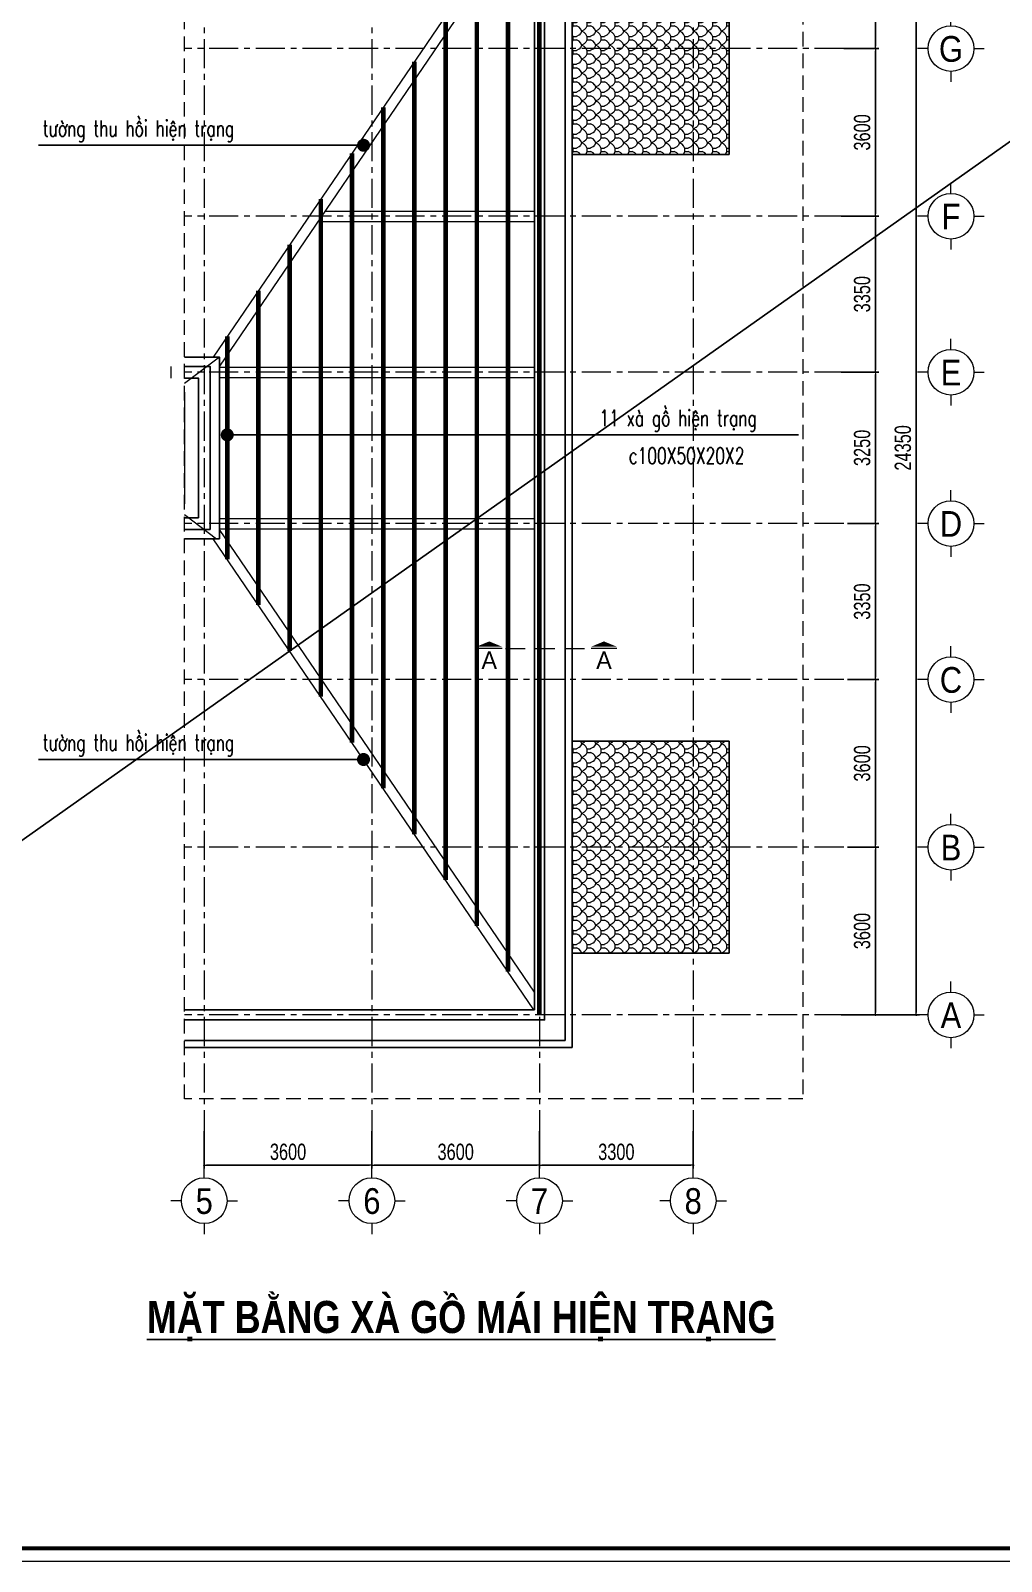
# Model space of a CAD drawing. Header units: millimetres. Extents: x -519517 to -431282, y -372679 to 113618.
# Drawn here: x -467998 to -447151, y -207859 to -174988 of the extents above; entities that cross this region are included whole.
import ezdxf
from ezdxf.enums import TextEntityAlignment as Align

# ---------------------------------------------------------------- set-up
doc = ezdxf.new("R2010")
doc.units = ezdxf.units.MM
doc.header["$LTSCALE"] = 5
for name, pattern in [('CENTER2', [28.575, 19.05, -3.175, 3.175, -3.175]), ('CENTERX2', [4, 2.5, -0.5, 0.5, -0.5]), ('DASHDOT', [1, 0.5, -0.25, 0, -0.25]), ('HIDDEN', [0.375, 0.25, -0.125])]:
    doc.linetypes.add(name, pattern=pattern)
doc.layers.get('0').update_dxf_attribs({"linetype": 'CENTER2'})
doc.layers.add('KCS_Plotter', color=11, linetype='Continuous', plot=False)
for name, color, linetype, lineweight in [('Khungten_LCDI', 7, 'Continuous', 25), ('LC Dim', 8, 'Continuous', 18), ('LC Hatch', 252, 'Continuous', 9), ('LC ISO', 153, 'Continuous', 13), ('LC Khac', 4, 'Continuous', 9), ('LC MANH DUT', 35, 'HIDDEN', 5), ('LC Net dam 1', 30, 'Continuous', 30), ('LC Net khuat', 4, 'HIDDEN', 13), ('LC Net manh', 9, 'Continuous', 5), ('LC Net thay', 7, 'Continuous', 25), ('LC Net truc', 79, 'DASHDOT', 13), ('LC Text1', 3, 'Continuous', 20), ('LC Text2', 7, 'Continuous', 25)]:
    doc.layers.add(name, color=color, linetype=linetype, lineweight=lineweight)
doc.styles.add('HOATBIF', font='hoatbif.shx', dxfattribs={"width": 0.75})
doc.styles.add('Khungten', font='VHAVAN.TTF', dxfattribs={"width": 0.9, "height": 5000})
doc.styles.add('LC 1', font='VHAVANB.TTF')
doc.styles.add('LC 3', font='vnsimli.shx', dxfattribs={"width": 0.75})
doc.styles.add('LC3', font='VHARIALB.TTF', dxfattribs={"width": 0.8})
doc.styles.add('Title', font='VHBLACK.TTF')
doc.dimstyles.new('Copy of 1-110', dxfattribs={"dimscale": 110, "dimtxt": 2.5, "dimasz": 0.35, "dimexe": 0.5, "dimexo": 0, "dimgap": 0.8, "dimtad": 1, "dimdec": 0, "dimzin": 0, "dimdsep": 46, "dimtxsty": 'HOATBIF', "dimblk1": 'DOT', "dimblk2": 'DOT', "dimsah": 1, "dimcen": -1, "dimdle": 1, "dimclrd": 256, "dimclre": 256, "dimclrt": 4, "dimadec": 3, "dimazin": 2, "dimtfac": 0.333333, "dimtdec": 0, "dimtix": 1, "dimtmove": 2, "dimatfit": 3, "dimldrblk": 'DOT', "dimfxl": 1, "dimtvp": 0.833333, "dimtolj": 1, "dimtzin": 0, "dimarcsym": 0})
pattern_1 = [(116.56505, (-388846.73, 507982.15), (-299.99982, 6e-06), [63.167, -607.6535]), (116.56505, (-388846.73, 507682.15), (-299.99982, 6e-06), [63.167, -607.6535]), (153.43495, (-388908.96, 508072.63), (-299.999824, -6e-06), [60.3815, -610.439]), (153.43495, (-388908.96, 507772.63), (-299.999824, -6e-06), [60.3815, -610.439]), (135, (-388874.98, 507738.65), (-299.99995, 1e-13), [48.057, -376.207]), (225, (-388874.98, 507563.1), (-299.99995, 1e-13), [48.057, -376.207]), (90, (-388846.73, 507619.6), (-300, 9e-14), [62.5425, -237.4575]), (206.56505, (-388908.96, 507829.13), (-299.999824, 6e-06), [60.3815, -610.439]), (206.56505, (-388908.96, 507529.13), (-299.999824, 6e-06), [60.3815, -610.439]), (243.43495, (-388846.73, 507919.6), (-299.99982, -6e-06), [63.167, -607.6535]), (243.43495, (-388846.73, 507619.6), (-299.99982, -6e-06), [63.167, -607.6535]), (360, (-389146.73, 507688.38), (1e-13, 300), [68.771, -231.229]), (225, (-388987.48, 507750.6), (-299.99995, 1e-13), [48.057, -376.207]), (243.43495, (-388962.97, 508099.63), (-299.99982, -6e-06), [54.81, -616.01]), (243.43495, (-388962.97, 507799.63), (-299.99982, -6e-06), [54.81, -616.01]), (206.56505, (-389021.46, 508016.63), (-299.999824, 6e-06), [63.167, -607.6535]), (206.56505, (-389021.46, 507716.63), (-299.999824, 6e-06), [63.167, -607.6535]), (153.43495, (-389021.46, 507885.13), (-299.999824, -6e-06), [63.167, -607.6535]), (153.43495, (-389021.46, 507585.13), (-299.999824, -6e-06), [63.167, -607.6535]), (135, (-388987.48, 507551.15), (-299.99995, 1e-13), [48.057, -376.207]), (360, (-389146.73, 507613.38), (1e-13, 300), [68.771, -231.229]), (116.56505, (-388962.97, 507802.12), (-299.99982, 6e-06), [54.81, -616.01]), (116.56505, (-388962.97, 507502.12), (-299.99982, 6e-06), [54.81, -616.01])]

# ---------------------------------------------------------------- blocks, each defined once
blk = doc.blocks.new('lcdi fix')
at = {"layer": 'Defpoints', "lineweight": 0}
blk.add_lwpolyline([(-1200, -14850), (-1200, 14850), (40800, 14850), (40800, -14850)], close=True, dxfattribs=at)
at = {"layer": 'Khungten_LCDI', "color": 5, "lineweight": 60}
blk.add_lwpolyline([(0, -14650), (0, 14650), (40600, 14650), (40600, -14650)], close=True, dxfattribs=at)
at = {"color": 7, "style": 'Khungten', "width": 0.8}
for tag, p in [('REVISION', (39499, -10746)), ('NGAYHT', (39546, -11609))]:
    blk.add_attdef(tag, text='', height=200, dxfattribs=at).set_placement(p, align=Align.CENTER)
at = {"layer": 'LC Text1', "style": 'Title', "width": 3.882085}
for tag, p, p2 in [('TENBANVE1', (36913, -8886), (40339, -8886)), ('TENBANVE2', (36913, -9562), (40339, -9562))]:
    blk.add_attdef(tag, text='', height=250, dxfattribs=at).set_placement(p, p2, align=Align.FIT)
at = {"layer": 'LC Text1', "style": 'Title', "width": 0.7}
blk.add_attdef('SOBANVE', text='', height=250, dxfattribs=at).set_placement((39562, -13896), align=Align.CENTER)
blk = doc.blocks.new('DOT')
at = {"color": 0, "linetype": 'ByBlock'}
blk.add_line((-0.5, 0), (-1, 0), dxfattribs=at)
at = {"color": 0, "linetype": 'ByBlock', "const_width": 0.5}
blk.add_lwpolyline([(-0.25, 0, 1), (0.25, 0, 1)], format="xyb", close=True, dxfattribs=at)
blk = doc.blocks.new('*D334')
at = {"layer": 'Defpoints', "color": 0, "transparency": 16777216}
for p in [(-450538, -171773), (-450538, -175373), (-449854, -175373)]:
    blk.add_point(p, dxfattribs=at)
at = {"layer": 'LC Dim', "lineweight": -2, "transparency": 16777216}
for p, q in [((-450538, -171773), (-449784, -171773)), ((-449854, -171822), (-449854, -175324)), ((-450538, -175373), (-449784, -175373))]:
    blk.add_line(p, q, dxfattribs=at)
at = {"layer": 'LC Dim', "lineweight": -2, "transparency": 16777216, "xscale": 49, "yscale": 49, "zscale": 49}
for p, rotation in [((-449854, -171773), 90), ((-449854, -175373), 270)]:
    blk.add_blockref('DOT', p, dxfattribs=dict(at, rotation=rotation))
at = {"layer": 'LC Dim', "color": 4, "transparency": 16777216, "insert": (-450141, -173573), "char_height": 350, "attachment_point": 5, "rotation": 90, "style": 'HOATBIF'}
blk.add_mtext('\\A1;3600', dxfattribs=at)
blk = doc.blocks.new('_Dot')
at = {"color": 0, "linetype": 'ByBlock', "lineweight": -2}
blk.add_line((-0.5, 0), (-1, 0), dxfattribs=at)
at = {"color": 0, "linetype": 'ByBlock', "const_width": 0.5}
blk.add_lwpolyline([(-0.25, 0, 1), (0.25, 0, 1)], format="xyb", close=True, dxfattribs=at)
blk = doc.blocks.new('*D335')
at = {"layer": 'Defpoints', "color": 0, "transparency": 16777216}
for p in [(-450538, -175373), (-450593, -178973), (-449854, -178973)]:
    blk.add_point(p, dxfattribs=at)
at = {"layer": 'LC Dim', "lineweight": -2, "transparency": 16777216}
for p, q in [((-450538, -175373), (-449784, -175373)), ((-449854, -175422), (-449854, -178924)), ((-450593, -178973), (-449784, -178973))]:
    blk.add_line(p, q, dxfattribs=at)
at = {"layer": 'LC Dim', "lineweight": -2, "transparency": 16777216, "xscale": 49, "yscale": 49, "zscale": 49}
for p, rotation in [((-449854, -175373), 90), ((-449854, -178973), 270)]:
    blk.add_blockref('DOT', p, dxfattribs=dict(at, rotation=rotation))
at = {"layer": 'LC Dim', "color": 4, "transparency": 16777216, "insert": (-450141, -177173), "char_height": 350, "attachment_point": 5, "rotation": 90, "style": 'HOATBIF'}
blk.add_mtext('\\A1;3600', dxfattribs=at)
blk = doc.blocks.new('*D336')
at = {"layer": 'Defpoints', "color": 0, "transparency": 16777216}
for p in [(-450593, -178973), (-450593, -182323), (-449854, -182323)]:
    blk.add_point(p, dxfattribs=at)
at = {"layer": 'LC Dim', "lineweight": -2, "transparency": 16777216}
for p, q in [((-450593, -178973), (-449784, -178973)), ((-449854, -179022), (-449854, -182274)), ((-450593, -182323), (-449784, -182323))]:
    blk.add_line(p, q, dxfattribs=at)
at = {"layer": 'LC Dim', "lineweight": -2, "transparency": 16777216, "xscale": 49, "yscale": 49, "zscale": 49}
for p, rotation in [((-449854, -178973), 90), ((-449854, -182323), 270)]:
    blk.add_blockref('DOT', p, dxfattribs=dict(at, rotation=rotation))
at = {"layer": 'LC Dim', "color": 4, "transparency": 16777216, "insert": (-450141, -180648), "char_height": 350, "attachment_point": 5, "rotation": 90, "style": 'HOATBIF'}
blk.add_mtext('\\A1;3350', dxfattribs=at)
blk = doc.blocks.new('*D337')
at = {"layer": 'Defpoints', "color": 0, "transparency": 16777216}
for p in [(-450593, -182323), (-450456, -185573), (-449854, -185573)]:
    blk.add_point(p, dxfattribs=at)
at = {"layer": 'LC Dim', "lineweight": -2, "transparency": 16777216}
for p, q in [((-450593, -182323), (-449784, -182323)), ((-449854, -182372), (-449854, -185524)), ((-450456, -185573), (-449784, -185573))]:
    blk.add_line(p, q, dxfattribs=at)
at = {"layer": 'LC Dim', "lineweight": -2, "transparency": 16777216, "xscale": 49, "yscale": 49, "zscale": 49}
for p, rotation in [((-449854, -182323), 90), ((-449854, -185573), 270)]:
    blk.add_blockref('DOT', p, dxfattribs=dict(at, rotation=rotation))
at = {"layer": 'LC Dim', "color": 4, "transparency": 16777216, "insert": (-450141, -183948), "char_height": 350, "attachment_point": 5, "rotation": 90, "style": 'HOATBIF'}
blk.add_mtext('\\A1;3250', dxfattribs=at)
blk = doc.blocks.new('*D338')
at = {"layer": 'Defpoints', "color": 0, "transparency": 16777216}
for p in [(-450456, -185573), (-450456, -188923), (-449854, -188923)]:
    blk.add_point(p, dxfattribs=at)
at = {"layer": 'LC Dim', "lineweight": -2, "transparency": 16777216}
for p, q in [((-450456, -185573), (-449784, -185573)), ((-449854, -185622), (-449854, -188874)), ((-450456, -188923), (-449784, -188923))]:
    blk.add_line(p, q, dxfattribs=at)
at = {"layer": 'LC Dim', "lineweight": -2, "transparency": 16777216, "xscale": 49, "yscale": 49, "zscale": 49}
for p, rotation in [((-449854, -185573), 90), ((-449854, -188923), 270)]:
    blk.add_blockref('DOT', p, dxfattribs=dict(at, rotation=rotation))
at = {"layer": 'LC Dim', "color": 4, "transparency": 16777216, "insert": (-450141, -187248), "char_height": 350, "attachment_point": 5, "rotation": 90, "style": 'HOATBIF'}
blk.add_mtext('\\A1;3350', dxfattribs=at)
blk = doc.blocks.new('*D339')
at = {"layer": 'Defpoints', "color": 0, "transparency": 16777216}
for p in [(-450456, -188923), (-450456, -192523), (-449854, -192523)]:
    blk.add_point(p, dxfattribs=at)
at = {"layer": 'LC Dim', "lineweight": -2, "transparency": 16777216}
for p, q in [((-450456, -188923), (-449784, -188923)), ((-449854, -188972), (-449854, -192474)), ((-450456, -192523), (-449784, -192523))]:
    blk.add_line(p, q, dxfattribs=at)
at = {"layer": 'LC Dim', "lineweight": -2, "transparency": 16777216, "xscale": 49, "yscale": 49, "zscale": 49}
for p, rotation in [((-449854, -188923), 90), ((-449854, -192523), 270)]:
    blk.add_blockref('DOT', p, dxfattribs=dict(at, rotation=rotation))
at = {"layer": 'LC Dim', "color": 4, "transparency": 16777216, "insert": (-450141, -190723), "char_height": 350, "attachment_point": 5, "rotation": 90, "style": 'HOATBIF'}
blk.add_mtext('\\A1;3600', dxfattribs=at)
blk = doc.blocks.new('*D340')
at = {"layer": 'Defpoints', "color": 0, "transparency": 16777216}
for p in [(-450456, -192523), (-450456, -196123), (-449854, -196123)]:
    blk.add_point(p, dxfattribs=at)
at = {"layer": 'LC Dim', "lineweight": -2, "transparency": 16777216}
for p, q in [((-450456, -192523), (-449784, -192523)), ((-449854, -192572), (-449854, -196074)), ((-450456, -196123), (-449784, -196123))]:
    blk.add_line(p, q, dxfattribs=at)
at = {"layer": 'LC Dim', "lineweight": -2, "transparency": 16777216, "xscale": 49, "yscale": 49, "zscale": 49}
for p, rotation in [((-449854, -192523), 90), ((-449854, -196123), 270)]:
    blk.add_blockref('DOT', p, dxfattribs=dict(at, rotation=rotation))
at = {"layer": 'LC Dim', "color": 4, "transparency": 16777216, "insert": (-450141, -194323), "char_height": 350, "attachment_point": 5, "rotation": 90, "style": 'HOATBIF'}
blk.add_mtext('\\A1;3600', dxfattribs=at)
blk = doc.blocks.new('*D341')
at = {"layer": 'Defpoints', "color": 0, "transparency": 16777216}
for p in [(-450593, -171773), (-450593, -196123), (-448979, -196123)]:
    blk.add_point(p, dxfattribs=at)
at = {"layer": 'LC Dim', "lineweight": -2, "transparency": 16777216}
for p, q in [((-450593, -171773), (-448909, -171773)), ((-448979, -171822), (-448979, -196074)), ((-450593, -196123), (-448909, -196123))]:
    blk.add_line(p, q, dxfattribs=at)
at = {"layer": 'LC Dim', "lineweight": -2, "transparency": 16777216, "xscale": 49, "yscale": 49, "zscale": 49}
for p, rotation in [((-448979, -171773), 90), ((-448979, -196123), 270)]:
    blk.add_blockref('DOT', p, dxfattribs=dict(at, rotation=rotation))
at = {"layer": 'LC Dim', "color": 4, "transparency": 16777216, "insert": (-449266, -183948), "char_height": 350, "attachment_point": 5, "rotation": 90, "style": 'HOATBIF'}
blk.add_mtext('\\A1;24350', dxfattribs=at)
blk = doc.blocks.new('TTRUC')
at = {"layer": 'LC ISO'}
for p, q in [((0, 6.95), (0, 10.13)), ((-6.95, 0), (-10.13, 0)), ((6.95, 0), (10.13, 0)), ((0, -6.95), (0, -10.13))]:
    blk.add_line(p, q, dxfattribs=at)
at = {"layer": 'LC Net manh'}
blk.add_circle((0, 0), 6.95, dxfattribs=at)
blk = doc.blocks.new('*D331')
at = {"layer": 'Defpoints', "color": 0, "transparency": 16777216}
for p in [(-464270, -198623), (-460670, -198623), (-460670, -199353)]:
    blk.add_point(p, dxfattribs=at)
at = {"layer": 'LC Dim', "lineweight": -2, "transparency": 16777216}
for p, q in [((-464270, -198623), (-464270, -199423)), ((-460670, -198623), (-460670, -199423)), ((-464221, -199353), (-460719, -199353))]:
    blk.add_line(p, q, dxfattribs=at)
at = {"layer": 'LC Dim', "lineweight": -2, "transparency": 16777216, "xscale": 49, "yscale": 49, "zscale": 49, "rotation": 180}
blk.add_blockref('DOT', (-464270, -199353), dxfattribs=at)
at = {"layer": 'LC Dim', "lineweight": -2, "transparency": 16777216, "xscale": 49, "yscale": 49, "zscale": 49}
blk.add_blockref('DOT', (-460670, -199353), dxfattribs=at)
at = {"layer": 'LC Dim', "color": 4, "transparency": 16777216, "insert": (-462470, -199066), "char_height": 350, "attachment_point": 5, "style": 'HOATBIF'}
blk.add_mtext('\\A1;3600', dxfattribs=at)
blk = doc.blocks.new('*D332')
at = {"layer": 'Defpoints', "color": 0, "transparency": 16777216}
for p in [(-460670, -198623), (-457070, -198623), (-457070, -199353)]:
    blk.add_point(p, dxfattribs=at)
at = {"layer": 'LC Dim', "lineweight": -2, "transparency": 16777216}
for p, q in [((-460670, -198623), (-460670, -199423)), ((-457070, -198623), (-457070, -199423)), ((-460621, -199353), (-457119, -199353))]:
    blk.add_line(p, q, dxfattribs=at)
at = {"layer": 'LC Dim', "lineweight": -2, "transparency": 16777216, "xscale": 49, "yscale": 49, "zscale": 49, "rotation": 180}
blk.add_blockref('DOT', (-460670, -199353), dxfattribs=at)
at = {"layer": 'LC Dim', "lineweight": -2, "transparency": 16777216, "xscale": 49, "yscale": 49, "zscale": 49}
blk.add_blockref('DOT', (-457070, -199353), dxfattribs=at)
at = {"layer": 'LC Dim', "color": 4, "transparency": 16777216, "insert": (-458870, -199066), "char_height": 350, "attachment_point": 5, "style": 'HOATBIF'}
blk.add_mtext('\\A1;3600', dxfattribs=at)
blk = doc.blocks.new('*D333')
at = {"layer": 'Defpoints', "color": 0, "transparency": 16777216}
for p in [(-457070, -198623), (-453770, -198623), (-453770, -199353)]:
    blk.add_point(p, dxfattribs=at)
at = {"layer": 'LC Dim', "lineweight": -2, "transparency": 16777216}
for p, q in [((-457070, -198623), (-457070, -199423)), ((-453770, -198623), (-453770, -199423)), ((-457021, -199353), (-453819, -199353))]:
    blk.add_line(p, q, dxfattribs=at)
at = {"layer": 'LC Dim', "lineweight": -2, "transparency": 16777216, "xscale": 49, "yscale": 49, "zscale": 49, "rotation": 180}
blk.add_blockref('DOT', (-457070, -199353), dxfattribs=at)
at = {"layer": 'LC Dim', "lineweight": -2, "transparency": 16777216, "xscale": 49, "yscale": 49, "zscale": 49}
blk.add_blockref('DOT', (-453770, -199353), dxfattribs=at)
at = {"layer": 'LC Dim', "color": 4, "transparency": 16777216, "insert": (-455420, -199066), "char_height": 350, "attachment_point": 5, "style": 'HOATBIF'}
blk.add_mtext('\\A1;3300', dxfattribs=at)
blk = doc.blocks.new('TIEUDE1')
at = {"layer": 'LC Text2', "color": 7, "style": 'LC 1'}
blk.add_attdef('TIªU§Ò', text='', height=5, dxfattribs=at).set_placement((0, 0), align=Align.BOTTOM_CENTER)
blk.add_attdef('TL', text='', height=3, dxfattribs=at).set_placement((0, -2), align=Align.TOP_CENTER)
blk = doc.blocks.new('*U342')
at = {"layer": 'LC Khac', "color": 1, "ltscale": 2}
for p, q in [((0, 0), (-485, 0)), ((2176, 0), (1691, 0))]:
    blk.add_line(p, q, dxfattribs=at)
for points in [[(-243, -134, 0, 471, 0), (-243, -37, 275, 275, 0)], [(1933, -134, 0, 471, 0), (1933, -37, 275, 275, 0)]]:
    blk.add_lwpolyline(points, format="xyseb", dxfattribs=at)
at = {"layer": 'LC MANH DUT', "ltscale": 300}
blk.add_line((66, 0), (1638, 0), dxfattribs=at)
at = {"ltscale": 2, "style": 'LC 1'}
for p in [(-243, 222), (1933, 222)]:
    blk.add_attdef('LC', text='', height=330, dxfattribs=at).set_placement(p, align=Align.MIDDLE_CENTER)

msp = doc.modelspace()

# ---------------------------------------------------------------- hatches: boundary and pattern name
at = {"layer": 'LC Hatch'}
h = msp.add_hatch(dxfattribs=at)
h.set_pattern_fill('MISC02', color=256, scale=50, angle=90, style=0, pattern_type=2)
h.set_pattern_definition(pattern_1)
h.paths.add_polyline_path([(-456369.7, -173098.1), (-453769.7, -173098.1), (-453769.7, -175373.1), (-456369.7, -175373.1)])
h.paths.add_polyline_path([(-453769.7, -175373.1), (-453769.7, -177648.1), (-456369.7, -177648.1), (-456369.7, -175373.1)])
h.paths.add_polyline_path([(-452994.7, -177648.1), (-453769.7, -177648.1), (-453769.7, -175373.1), (-452994.7, -175373.1)])
h.paths.add_polyline_path([(-453769.7, -173098.1), (-452994.7, -173098.1), (-452994.7, -175373.1), (-453769.7, -175373.1)])
h = msp.add_hatch(dxfattribs=at)
h.set_pattern_fill('MISC02', color=256, scale=50, angle=90, style=0, pattern_type=2)
h.set_pattern_definition(pattern_1)
h.paths.add_polyline_path([(-456369.7, -190248.1), (-453769.7, -190248.1), (-453769.7, -192523.1), (-456369.7, -192523.1)])
h.paths.add_polyline_path([(-453769.7, -192523.1), (-453769.7, -194798.1), (-456369.7, -194798.1), (-456369.7, -192523.1)])
h.paths.add_polyline_path([(-452994.7, -194798.1), (-453769.7, -194798.1), (-453769.7, -192523.1), (-452994.7, -192523.1)])
h.paths.add_polyline_path([(-453769.7, -190248.1), (-452994.7, -190248.1), (-452994.7, -192523.1), (-453769.7, -192523.1)])

# ---------------------------------------------------------------- linework, layer by layer
at = {"layer": 'KCS_Plotter'}
msp.add_line((-490081.8, -207858.6), (-431281.8, -166278.6), dxfattribs=at)
at = {"layer": 'LC ISO'}
for p, q in [((-457189.9, -171883.1), (-464077.8, -181998.1)), ((-457179.7, -172258.9), (-463944.7, -182193.5)), ((-461826.6, -179083.1), (-457179.7, -179083.1)), ((-461676.8, -178863.1), (-457179.7, -178863.1)), ((-463944.7, -181998.1), (-464694.7, -182562)), ((-464985.7, -182198.1), (-464985.7, -182448.1)), ((-463944.7, -182213.1), (-457179.7, -182213.1)), ((-463944.7, -182433.1), (-457179.7, -182433.1)), ((-464394.7, -182448.1), (-464694.7, -182448.1)), ((-464394.7, -185448.1), (-464394.7, -182448.1)), ((-464694.7, -185375.5), (-464008.2, -185898.1)), ((-464394.7, -185448.1), (-464694.7, -185448.1)), ((-463944.7, -185463.1), (-457179.7, -185463.1)), ((-463944.7, -185683.1), (-457179.7, -185683.1)), ((-457179.7, -195637.2), (-463944.7, -185702.6)), ((-457189.9, -196013.1), (-464077.8, -185898.1))]:
    msp.add_line(p, q, dxfattribs=at)
msp.add_lwpolyline([(-464694.7, -182748.1), (-464694.7, -185148.1)], dxfattribs=at)
at = {"layer": 'LC Net dam 1', "const_width": 100}
for points in [[(-457076, -171773.1), (-457076, -196123.1)], [(-457746, -172699.7), (-457746, -195196.4)], [(-458416, -173683.6), (-458416, -194212.5)], [(-459086, -174667.5), (-459086, -193228.6)], [(-459756, -175651.5), (-459756, -192244.7)], [(-460426, -176635.4), (-460426, -191260.8)], [(-461096, -177619.3), (-461096, -190276.8)], [(-461766, -178603.2), (-461766, -189292.9)], [(-462436, -179587.1), (-462436, -188309)], [(-463106, -180571), (-463106, -187325.1)], [(-463776, -181555), (-463776, -186341.2)]]:
    msp.add_lwpolyline(points, dxfattribs=at)
at = {"layer": 'LC Net khuat', "ltscale": 250}
msp.add_lwpolyline([(-464694.7, -170325.2), (-451413.2, -170325.2), (-451413.2, -197927.6), (-464694.7, -197927.6)], close=True, dxfattribs=at)
at = {"layer": 'LC Net thay'}
for p, q in [((-452994.7, -173098.1), (-452994.7, -177648.1)), ((-452994.7, -177648.1), (-456369.7, -177648.1)), ((-452994.7, -190248.1), (-456369.7, -190248.1)), ((-452994.7, -190248.1), (-452994.7, -194798.1)), ((-452994.7, -194798.1), (-456369.7, -194798.1))]:
    msp.add_line(p, q, dxfattribs=at)
for points in [[(-464694.7, -171073.1), (-456369.7, -171073.1), (-456369.7, -196823.1), (-464694.7, -196823.1)], [(-464694.7, -171223.1), (-456519.7, -171223.1), (-456519.7, -196673.1), (-464694.7, -196673.1)], [(-464694.7, -171663.1), (-456959.7, -171663.1), (-456959.7, -196233.1), (-464694.7, -196233.1)], [(-464694.7, -171883.1), (-457179.7, -171883.1), (-457179.7, -196013.1), (-464694.7, -196013.1)], [(-464694.7, -181998.1), (-463944.7, -181998.1), (-463944.7, -185898.1), (-464694.7, -185898.1)], [(-464694.7, -182198.1), (-464144.7, -182198.1), (-464144.7, -185698.1), (-464694.7, -185698.1)], [(-464694.7, -182448.1), (-464394.7, -182448.1), (-464394.7, -185448.1), (-464694.7, -185448.1)]]:
    msp.add_lwpolyline(points, dxfattribs=at)
at = {"layer": 'LC Net truc', "linetype": 'CENTERX2', "ltscale": 50}
for p, q in [((-464269.7, -169168.2), (-464269.7, -198622.6)), ((-460669.7, -169168.2), (-460669.7, -198622.6)), ((-457069.7, -169168.2), (-457069.7, -198622.6)), ((-453769.7, -169168.2), (-453769.7, -198622.6)), ((-450537.8, -175373.1), (-464694.7, -175373.1)), ((-450537.8, -178973.1), (-464694.7, -178973.1)), ((-450537.8, -182323.1), (-464694.7, -182323.1)), ((-450537.8, -185573.1), (-464694.7, -185573.1)), ((-450537.8, -188923.1), (-464694.7, -188923.1)), ((-450537.8, -192523.1), (-464694.7, -192523.1)), ((-450537.8, -196123.1), (-464694.7, -196123.1))]:
    msp.add_line(p, q, dxfattribs=at)

# ---------------------------------------------------------------- block references
ref = msp.add_blockref('*U342', (-457874.8, -188255.3), dxfattribs=dict(xscale=-1.132328886071711, yscale=1.132328886071711, zscale=1.132328886071711, rotation=180))
ref.add_attrib('LC', 'a', dxfattribs={"ltscale": 2, "height": 373.7, "style": 'LC 1'}).set_placement((-455685.6, -188506.9), align=Align.MIDDLE_CENTER)
ref.add_attrib('LC', 'a', dxfattribs={"ltscale": 2, "height": 373.7, "style": 'LC 1'}).set_placement((-458149.6, -188506.9), align=Align.MIDDLE_CENTER)
at = {"layer": 'LC ISO', "xscale": 70.63098313741592, "yscale": 70.63098313741592, "zscale": 70.63098313741592}
for p in [(-448234.2, -175373.1), (-448234.2, -178973.1), (-448234.2, -182323.1), (-448234.2, -185573.1), (-448234.2, -188923.1), (-448234.2, -192523.1), (-448234.2, -196123.1), (-464269.7, -200113.4), (-460669.7, -200113.4), (-457069.7, -200113.4), (-453769.7, -200113.4)]:
    msp.add_blockref('TTRUC', p, dxfattribs=at)
at = {"layer": 'LC Net thay', "xscale": 1.400000036310157, "yscale": 1.400000036310157, "zscale": 1.400000036310157}
msp.add_blockref('lcdi fix', (-488401.8, -187068.6), dxfattribs=at)
at = {"layer": 'LC Text2'}
ref = msp.add_blockref('TIEUDE1', (-458753.1, -203162.9), dxfattribs=dict(at, xscale=140.1625041181867, yscale=140.1625041181867, zscale=140.1625041181867))
ref.add_attrib('TIªU§Ò', '%%UmÆt b»ng xµ gå m¸i hiÖn tr¹ng', dxfattribs={"color": 7, "height": 690.218, "style": 'LC3', "width": 0.8}).set_placement((-458753.1, -203162.9), align=Align.BOTTOM_CENTER)

# ---------------------------------------------------------------- texts
at = {"layer": 'LC Text1', "ltscale": 0.2, "style": 'LC 1', "width": 0.9}
for s, p in [('g', (-448234.2, -175823)), ('f', (-448234.2, -179423)), ('e', (-448234.2, -182773)), ('d', (-448234.2, -186023)), ('c', (-448234.2, -189373)), ('b', (-448234.2, -192973)), ('a', (-448234.2, -196573)), ('5', (-464269.7, -200563.3)), ('6', (-460669.7, -200563.3)), ('7', (-457069.7, -200563.3)), ('8', (-453769.7, -200563.3))]:
    msp.add_text(s, height=553, dxfattribs=at).set_placement(p, align=Align.BOTTOM_CENTER)
at = {"layer": 'LC Text1', "color": 3, "style": 'LC 3', "width": 0.7}
for s, p in [('t\xadêng thu håi hiÖn tr¹ng', (-467735.1, -177262.7)), ('11 xµ gå hiÖn tr¹ng', (-455783, -183481.1)), ('c100X50X20X2', (-455151, -184289.3)), ('t\xadêng thu håi hiÖn tr¹ng', (-467735.1, -190451.7))]:
    msp.add_text(s, height=347.625, dxfattribs=at).set_placement(p)

# ---------------------------------------------------------------- dimensions: what is measured, and where the dimension line sits
at = {"layer": 'LC Dim'}
for base, p1, p2, picture, middle in [((-448979.3, -196123.1), (-450592.9, -171773.1), (-450592.9, -196123.1), '*D341', (-449266.3, -183948.1)), ((-449854.3, -175373.1), (-450537.8, -171773.1), (-450537.8, -175373.1), '*D334', (-450141.3, -173573.1)), ((-449854.3, -178973.1), (-450537.8, -175373.1), (-450592.9, -178973.1), '*D335', (-450141.3, -177173.1)), ((-449854.3, -182323.1), (-450592.9, -178973.1), (-450592.9, -182323.1), '*D336', (-450141.3, -180648.1)), ((-449854.3, -185573.1), (-450592.9, -182323.1), (-450456.2, -185573.1), '*D337', (-450141.3, -183948.1)), ((-449854.3, -188923.1), (-450456.2, -185573.1), (-450456.2, -188923.1), '*D338', (-450141.3, -187248.1)), ((-449854.3, -192523.1), (-450456.2, -188923.1), (-450456.2, -192523.1), '*D339', (-450141.3, -190723.1)), ((-449854.3, -196123.1), (-450456.2, -192523.1), (-450456.2, -196123.1), '*D340', (-450141.3, -194323.1))]:
    dim = msp.add_linear_dim(base=base, p1=p1, p2=p2, angle=270, dimstyle='Copy of 1-110', override={"dimscale": 140}, dxfattribs=at)
    dim.commit()
    dim.dimension.update_dxf_attribs({"geometry": picture, "text_midpoint": middle})
for base, p1, p2, picture, middle in [((-460669.7, -199352.9), (-464269.7, -198622.6), (-460669.7, -198622.6), '*D331', (-462469.7, -199065.9)), ((-457069.7, -199352.9), (-460669.7, -198622.6), (-457069.7, -198622.6), '*D332', (-458869.7, -199065.9)), ((-453769.7, -199352.9), (-457069.7, -198622.6), (-453769.7, -198622.6), '*D333', (-455419.7, -199065.9))]:
    dim = msp.add_linear_dim(base=base, p1=p1, p2=p2, dimstyle='Copy of 1-110', override={"dimscale": 140}, dxfattribs=at)
    dim.commit()
    dim.dimension.update_dxf_attribs({"geometry": picture, "text_midpoint": middle})

# ---------------------------------------------------------------- leaders
for points in [[(-460849.2, -177450.3), (-467832.4, -177450.3)], [(-463776, -183668.7), (-451509.8, -183668.7)], [(-460849.2, -190639.3), (-467832.4, -190639.3)]]:
    msp.add_leader(points, dimstyle='Copy of 1-110', override={"dimscale": 140, "dimasz": 2}, dxfattribs=at)

doc.saveas('drawing.dxf')
